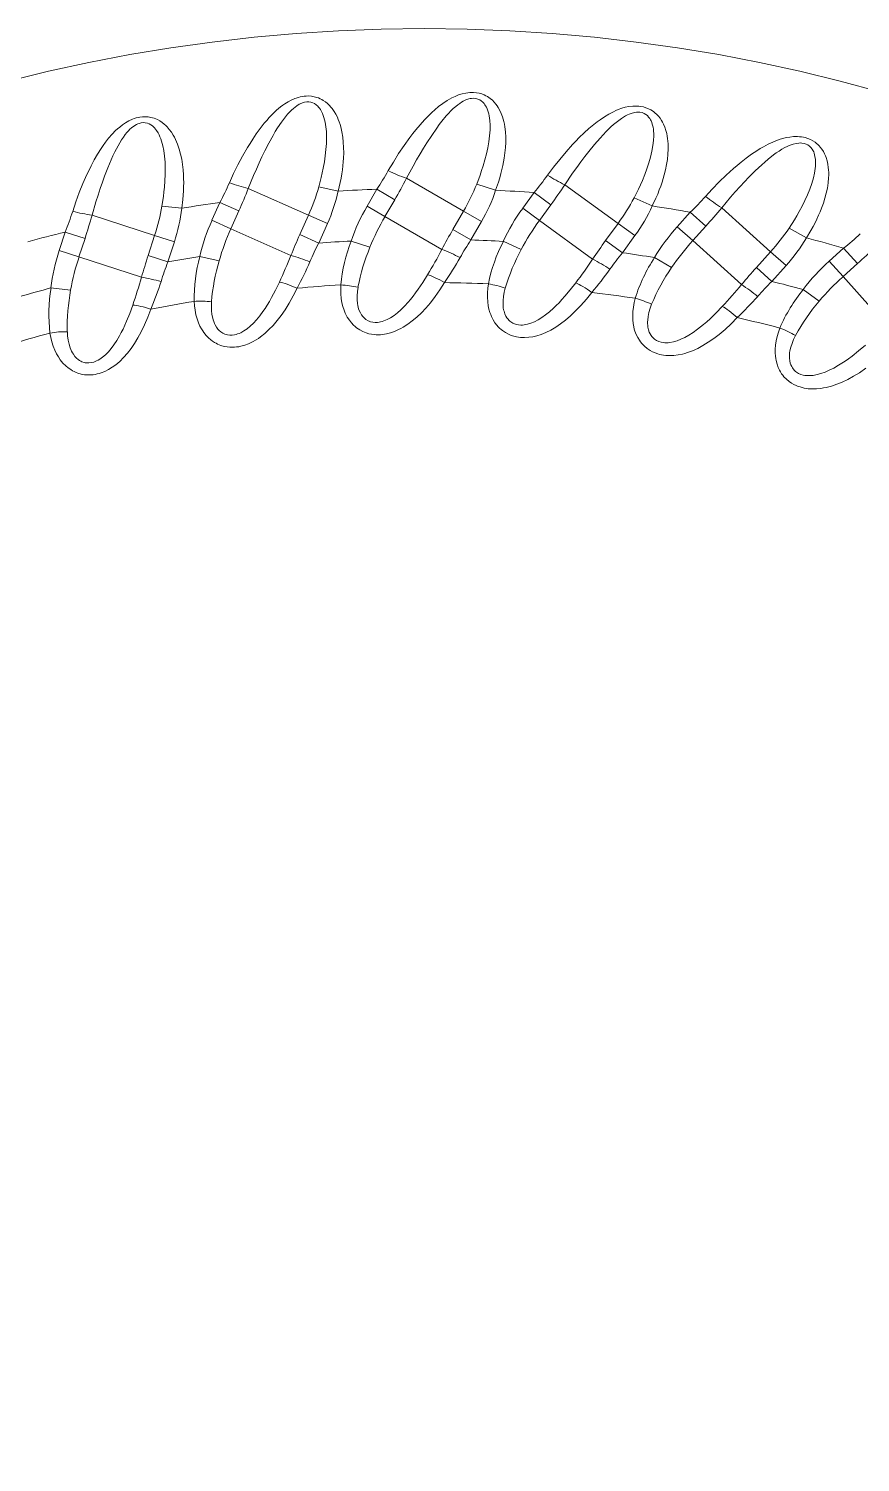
# Model space of a CAD drawing. Extents: x 407 to 920, y -71 to 445.
# Drawn here: x 879.11 to 895.54, y 184.04 to 212.35 of the extents above; entities that cross this region are included whole.
import ezdxf

# ---------------------------------------------------------------- set-up
doc = ezdxf.new("R2010")
doc.units = 0
doc.header["$LTSCALE"] = 7
doc.header["$MEASUREMENT"] = 0
doc.layers.add('8', color=250, linetype='CONTINUOUS', lineweight=15)

msp = doc.modelspace()

# ---------------------------------------------------------------- linework, layer by layer
at = {"layer": '8', "ltscale": 0.032487}
for p, q in [((886.573, 209.398), (887.698, 208.749)), ((889.7, 209.271), (890.751, 208.507)), ((883.449, 209.198), (884.636, 208.669)), ((880.363, 208.672), (881.599, 208.27)), ((892.797, 208.818), (893.763, 207.948))]:
    msp.add_line(p, q, dxfattribs=at)
at = {"layer": '8', "ltscale": 0.009813}
for p, q in [((888.333, 209.162), (887.96, 209.284)), ((882.134, 208.807), (881.744, 208.848)), ((894.47, 208.221), (894.13, 208.417))]:
    msp.add_line(p, q, dxfattribs=at)
at = {"layer": '8', "ltscale": 0.009814}
for p, q in [((885.224, 209.147), (884.84, 209.229)), ((891.426, 208.853), (891.068, 209.012))]:
    msp.add_line(p, q, dxfattribs=at)
at = {"layer": '8', "ltscale": 0.009608}
for p, q in [((885.985, 209.181), (885.793, 208.848)), ((886.34, 208.976), (886.148, 208.643)), ((889.093, 209.117), (888.867, 208.806)), ((892.482, 208.453), (892.225, 208.168)), ((879.834, 208.338), (879.715, 207.972)), ((880.224, 208.211), (880.105, 207.845)), ((895.204, 208.018), (894.919, 207.761))]:
    msp.add_line(p, q, dxfattribs=at)
at = {"layer": '8', "ltscale": 0.010249}
for p, q in [((885.985, 209.181), (886.34, 208.976)), ((882.888, 208.921), (883.262, 208.754)), ((885.011, 208.503), (884.636, 208.669)), ((885.793, 208.848), (886.148, 208.643)), ((888.053, 208.544), (887.698, 208.749)), ((888.867, 208.806), (889.199, 208.565)), ((892.178, 208.727), (892.482, 208.453)), ((882.731, 208.569), (883.106, 208.403)), ((887.844, 208.181), (887.489, 208.386)), ((891.083, 208.266), (890.751, 208.507)), ((879.834, 208.338), (880.224, 208.211)), ((881.989, 208.144), (881.599, 208.27)), ((884.84, 208.12), (884.466, 208.287)), ((879.715, 207.972), (880.105, 207.845)), ((881.86, 207.746), (881.47, 207.872)), ((894.068, 207.674), (893.763, 207.948)), ((895.204, 208.018), (895.479, 207.713)), ((893.788, 207.363), (893.483, 207.637)), ((894.919, 207.761), (895.193, 207.456))]:
    msp.add_line(p, q, dxfattribs=at)
at = {"layer": '8', "ltscale": 0.01025}
for p, q in [((889.093, 209.117), (889.425, 208.876)), ((891.92, 208.442), (892.225, 208.168)), ((890.837, 207.928), (890.505, 208.169))]:
    msp.add_line(p, q, dxfattribs=at)
at = {"layer": '8', "ltscale": 0.009607}
for p, q in [((882.888, 208.921), (882.731, 208.569)), ((883.262, 208.754), (883.106, 208.403)), ((889.425, 208.876), (889.199, 208.565)), ((892.178, 208.727), (891.92, 208.442)), ((895.479, 207.713), (895.193, 207.456))]:
    msp.add_line(p, q, dxfattribs=at)
at = {"layer": '8', "ltscale": 0.010462}
for p, q in [((884.466, 208.287), (884.636, 208.669)), ((884.84, 208.12), (885.011, 208.503)), ((881.47, 207.872), (881.599, 208.27)), ((881.86, 207.746), (881.989, 208.144)), ((893.483, 207.637), (893.763, 207.948))]:
    msp.add_line(p, q, dxfattribs=at)
at = {"layer": '8', "ltscale": 0.010461}
for p, q in [((887.489, 208.386), (887.698, 208.749)), ((887.844, 208.181), (888.053, 208.544)), ((890.505, 208.169), (890.751, 208.507)), ((890.837, 207.928), (891.083, 208.266)), ((893.788, 207.363), (894.068, 207.674))]:
    msp.add_line(p, q, dxfattribs=at)
at = {"layer": '8', "ltscale": 0.032425}
for p, q in [((883.106, 208.403), (884.291, 207.875)), ((886.148, 208.643), (887.271, 207.995)), ((889.199, 208.565), (890.248, 207.802)), ((892.225, 208.168), (893.189, 207.3)), ((880.105, 207.845), (881.339, 207.445)), ((895.193, 207.456), (896.061, 206.492))]:
    msp.add_line(p, q, dxfattribs=at)
at = {"layer": '8', "ltscale": 0.009748}
for p, q in [((885.48, 208.16), (885.85, 208.038)), ((888.484, 208.154), (888.84, 207.994)), ((882.492, 207.852), (882.873, 207.77)), ((891.471, 207.833), (891.808, 207.638)), ((879.552, 207.233), (879.94, 207.191)), ((894.408, 207.203), (894.723, 206.973))]:
    msp.add_line(p, q, dxfattribs=at)
at = {"layer": '8'}
for points in [[(883.076, 209.311), (883.158, 209.491), (883.245, 209.666), (883.336, 209.838), (883.432, 210.006), (883.483, 210.088), (883.535, 210.17), (883.607, 210.277), (883.683, 210.382), (883.763, 210.485), (883.812, 210.543), (883.862, 210.599), (883.933, 210.673), (884.007, 210.743), (884.087, 210.809), (884.129, 210.84), (884.173, 210.871), (884.234, 210.908), (884.298, 210.942), (884.365, 210.972), (884.438, 210.996), (884.476, 211.006), (884.515, 211.014), (884.553, 211.02), (884.59, 211.023), (884.645, 211.024), (884.699, 211.019), (884.752, 211.01), (884.804, 210.996), (884.837, 210.985), (884.869, 210.971), (884.9, 210.955), (884.93, 210.938), (884.974, 210.907), (885.015, 210.873), (885.053, 210.836), (885.08, 210.806), (885.105, 210.776), (885.143, 210.721), (885.177, 210.663), (885.207, 210.603), (885.226, 210.559), (885.243, 210.514), (885.26, 210.463), (885.274, 210.412), (885.297, 210.313), (885.314, 210.212), (885.325, 210.109), (885.331, 210.005), (885.332, 209.901), (885.328, 209.797), (885.323, 209.723), (885.316, 209.648), (885.306, 209.566), (885.294, 209.485), (885.28, 209.4), (885.263, 209.315), (885.224, 209.147)], [(886.213, 209.55), (886.314, 209.72), (886.418, 209.885), (886.527, 210.047), (886.641, 210.203), (886.699, 210.28), (886.76, 210.356), (886.843, 210.455), (886.929, 210.552), (887.02, 210.645), (887.074, 210.698), (887.13, 210.749), (887.208, 210.814), (887.289, 210.876), (887.375, 210.934), (887.421, 210.961), (887.467, 210.986), (887.532, 211.017), (887.6, 211.044), (887.669, 211.067), (887.744, 211.083), (887.783, 211.089), (887.823, 211.093), (887.861, 211.095), (887.898, 211.094), (887.953, 211.089), (888.006, 211.079), (888.058, 211.065), (888.108, 211.045), (888.14, 211.03), (888.17, 211.013), (888.199, 210.994), (888.227, 210.974), (888.268, 210.939), (888.306, 210.901), (888.34, 210.86), (888.363, 210.828), (888.384, 210.794), (888.417, 210.736), (888.444, 210.675), (888.468, 210.612), (888.482, 210.566), (888.494, 210.519), (888.506, 210.468), (888.515, 210.415), (888.528, 210.314), (888.533, 210.211), (888.534, 210.108), (888.528, 210.005), (888.518, 209.901), (888.504, 209.798), (888.491, 209.724), (888.477, 209.651), (888.458, 209.57), (888.438, 209.491), (888.414, 209.408), (888.389, 209.325), (888.333, 209.162)], [(886.573, 209.398), (886.702, 209.64), (886.77, 209.762), (886.84, 209.881), (886.907, 209.992), (886.974, 210.1), (887.07, 210.247), (887.169, 210.389), (887.22, 210.459), (887.272, 210.526), (887.359, 210.631), (887.403, 210.68), (887.449, 210.729), (887.497, 210.774), (887.545, 210.818), (887.584, 210.849), (887.623, 210.878), (887.657, 210.9), (887.693, 210.921), (887.746, 210.946), (887.801, 210.966), (887.829, 210.972), (887.856, 210.977), (887.899, 210.979), (887.941, 210.975), (887.98, 210.964), (888.018, 210.948), (888.05, 210.927), (888.079, 210.902), (888.105, 210.873), (888.121, 210.852), (888.135, 210.829), (888.151, 210.801), (888.164, 210.771), (888.185, 210.714), (888.196, 210.674), (888.205, 210.633), (888.212, 210.587), (888.218, 210.54), (888.223, 210.447), (888.222, 210.353), (888.214, 210.237), (888.199, 210.119), (888.178, 210.001), (888.152, 209.881), (888.121, 209.762), (888.086, 209.642), (888.057, 209.552), (888.026, 209.463), (887.96, 209.284)], [(883.449, 209.198), (883.552, 209.451), (883.608, 209.58), (883.665, 209.706), (883.719, 209.823), (883.775, 209.938), (883.855, 210.094), (883.938, 210.246), (883.982, 210.32), (884.027, 210.393), (884.102, 210.506), (884.141, 210.56), (884.182, 210.612), (884.224, 210.663), (884.268, 210.711), (884.303, 210.746), (884.339, 210.779), (884.371, 210.805), (884.404, 210.829), (884.454, 210.86), (884.507, 210.885), (884.533, 210.894), (884.561, 210.902), (884.603, 210.908), (884.645, 210.909), (884.685, 210.902), (884.724, 210.89), (884.758, 210.873), (884.79, 210.851), (884.819, 210.825), (884.837, 210.805), (884.853, 210.784), (884.872, 210.757), (884.888, 210.729), (884.915, 210.675), (884.93, 210.636), (884.943, 210.596), (884.955, 210.551), (884.966, 210.505), (884.981, 210.414), (884.99, 210.32), (884.994, 210.204), (884.991, 210.085), (884.983, 209.965), (884.969, 209.843), (884.951, 209.721), (884.929, 209.599), (884.909, 209.506), (884.888, 209.414), (884.84, 209.229)], [(889.359, 209.459), (889.476, 209.618), (889.598, 209.772), (889.723, 209.921), (889.852, 210.065), (889.918, 210.135), (889.986, 210.204), (890.079, 210.294), (890.175, 210.381), (890.275, 210.464), (890.335, 210.511), (890.396, 210.556), (890.48, 210.613), (890.567, 210.666), (890.659, 210.714), (890.707, 210.736), (890.756, 210.757), (890.824, 210.781), (890.894, 210.801), (890.965, 210.816), (891.041, 210.825), (891.081, 210.826), (891.121, 210.826), (891.158, 210.824), (891.196, 210.819), (891.25, 210.808), (891.302, 210.793), (891.352, 210.773), (891.399, 210.749), (891.429, 210.73), (891.458, 210.71), (891.485, 210.688), (891.51, 210.665), (891.547, 210.626), (891.581, 210.584), (891.61, 210.54), (891.63, 210.505), (891.648, 210.47), (891.674, 210.409), (891.695, 210.345), (891.712, 210.28), (891.721, 210.233), (891.728, 210.185), (891.734, 210.132), (891.738, 210.08), (891.74, 209.977), (891.735, 209.875), (891.725, 209.772), (891.709, 209.67), (891.688, 209.568), (891.663, 209.467), (891.642, 209.395), (891.62, 209.323), (891.593, 209.245), (891.565, 209.168), (891.533, 209.088), (891.499, 209.009), (891.426, 208.853)], [(889.7, 209.271), (889.854, 209.498), (889.935, 209.612), (890.017, 209.724), (890.094, 209.826), (890.173, 209.927), (890.283, 210.063), (890.397, 210.194), (890.455, 210.258), (890.514, 210.32), (890.611, 210.415), (890.66, 210.459), (890.711, 210.502), (890.763, 210.543), (890.816, 210.581), (890.857, 210.608), (890.899, 210.633), (890.936, 210.651), (890.973, 210.668), (891.029, 210.688), (891.085, 210.701), (891.114, 210.705), (891.142, 210.707), (891.184, 210.704), (891.225, 210.696), (891.264, 210.681), (891.299, 210.661), (891.329, 210.637), (891.355, 210.609), (891.378, 210.578), (891.392, 210.555), (891.404, 210.531), (891.416, 210.501), (891.426, 210.47), (891.441, 210.411), (891.448, 210.37), (891.452, 210.328), (891.455, 210.282), (891.456, 210.234), (891.451, 210.142), (891.44, 210.048), (891.42, 209.934), (891.393, 209.818), (891.36, 209.702), (891.321, 209.587), (891.278, 209.471), (891.231, 209.356), (891.193, 209.269), (891.153, 209.183), (891.068, 209.012)], [(879.981, 208.746), (880.043, 208.933), (880.111, 209.116), (880.184, 209.297), (880.262, 209.474), (880.304, 209.561), (880.347, 209.648), (880.408, 209.762), (880.472, 209.874), (880.541, 209.985), (880.584, 210.047), (880.628, 210.109), (880.69, 210.189), (880.757, 210.267), (880.829, 210.341), (880.868, 210.377), (880.909, 210.411), (880.965, 210.455), (881.026, 210.496), (881.089, 210.532), (881.159, 210.564), (881.196, 210.578), (881.234, 210.59), (881.271, 210.599), (881.308, 210.606), (881.362, 210.613), (881.416, 210.614), (881.47, 210.611), (881.523, 210.602), (881.557, 210.594), (881.59, 210.584), (881.623, 210.571), (881.654, 210.557), (881.701, 210.531), (881.746, 210.502), (881.788, 210.469), (881.817, 210.442), (881.845, 210.414), (881.889, 210.364), (881.929, 210.31), (881.965, 210.253), (881.988, 210.211), (882.01, 210.168), (882.032, 210.12), (882.052, 210.071), (882.085, 209.974), (882.112, 209.875), (882.134, 209.774), (882.15, 209.672), (882.162, 209.569), (882.17, 209.464), (882.172, 209.39), (882.173, 209.315), (882.172, 209.232), (882.169, 209.15), (882.163, 209.064), (882.155, 208.978), (882.134, 208.807)], [(880.363, 208.672), (880.44, 208.935), (880.481, 209.068), (880.525, 209.2), (880.567, 209.322), (880.61, 209.442), (880.673, 209.605), (880.741, 209.765), (880.776, 209.844), (880.813, 209.921), (880.876, 210.041), (880.909, 210.099), (880.944, 210.155), (880.981, 210.21), (881.02, 210.263), (881.051, 210.301), (881.083, 210.337), (881.112, 210.367), (881.143, 210.394), (881.189, 210.43), (881.239, 210.46), (881.265, 210.473), (881.291, 210.483), (881.332, 210.494), (881.374, 210.498), (881.415, 210.497), (881.455, 210.488), (881.49, 210.475), (881.524, 210.456), (881.555, 210.433), (881.575, 210.416), (881.594, 210.396), (881.615, 210.372), (881.635, 210.345), (881.667, 210.294), (881.686, 210.257), (881.703, 210.219), (881.72, 210.175), (881.735, 210.13), (881.76, 210.041), (881.778, 209.949), (881.794, 209.834), (881.804, 209.715), (881.808, 209.595), (881.808, 209.473), (881.802, 209.35), (881.793, 209.225), (881.783, 209.131), (881.772, 209.037), (881.744, 208.848)], [(892.477, 209.041), (892.611, 209.186), (892.747, 209.326), (892.887, 209.461), (893.031, 209.591), (893.104, 209.654), (893.179, 209.716), (893.281, 209.795), (893.386, 209.872), (893.494, 209.944), (893.558, 209.985), (893.623, 210.023), (893.713, 210.071), (893.806, 210.114), (893.901, 210.153), (893.951, 210.17), (894.003, 210.185), (894.072, 210.202), (894.144, 210.214), (894.217, 210.222), (894.293, 210.223), (894.333, 210.22), (894.372, 210.216), (894.41, 210.209), (894.447, 210.201), (894.499, 210.185), (894.549, 210.164), (894.597, 210.139), (894.641, 210.11), (894.669, 210.088), (894.696, 210.065), (894.72, 210.041), (894.743, 210.015), (894.776, 209.972), (894.805, 209.927), (894.829, 209.88), (894.845, 209.844), (894.859, 209.807), (894.879, 209.743), (894.893, 209.677), (894.903, 209.611), (894.908, 209.563), (894.91, 209.515), (894.91, 209.462), (894.909, 209.409), (894.9, 209.307), (894.884, 209.205), (894.863, 209.105), (894.836, 209.004), (894.805, 208.905), (894.77, 208.807), (894.742, 208.738), (894.712, 208.669), (894.677, 208.594), (894.641, 208.52), (894.601, 208.444), (894.559, 208.369), (894.47, 208.221)], [(892.797, 208.818), (892.974, 209.027), (893.066, 209.132), (893.159, 209.235), (893.247, 209.329), (893.336, 209.421), (893.46, 209.544), (893.587, 209.663), (893.651, 209.72), (893.716, 209.776), (893.822, 209.86), (893.876, 209.899), (893.931, 209.937), (893.987, 209.972), (894.044, 210.004), (894.088, 210.026), (894.132, 210.046), (894.171, 210.061), (894.209, 210.074), (894.267, 210.088), (894.324, 210.095), (894.353, 210.096), (894.381, 210.095), (894.423, 210.088), (894.463, 210.075), (894.5, 210.057), (894.533, 210.033), (894.56, 210.006), (894.583, 209.975), (894.603, 209.942), (894.614, 209.918), (894.623, 209.893), (894.632, 209.861), (894.639, 209.829), (894.648, 209.769), (894.65, 209.728), (894.65, 209.686), (894.648, 209.639), (894.644, 209.592), (894.63, 209.501), (894.609, 209.409), (894.577, 209.297), (894.538, 209.185), (894.493, 209.073), (894.442, 208.962), (894.387, 208.851), (894.328, 208.742), (894.281, 208.66), (894.233, 208.579), (894.13, 208.417)], [(882.722, 206.958), (882.719, 206.874), (882.722, 206.789), (882.731, 206.708), (882.745, 206.637), (882.755, 206.601), (882.766, 206.568), (882.779, 206.534), (882.794, 206.503), (882.821, 206.458), (882.849, 206.421), (882.876, 206.391), (882.904, 206.367), (882.925, 206.352), (882.946, 206.34), (882.988, 206.321), (883.012, 206.313), (883.036, 206.307), (883.083, 206.301), (883.13, 206.301), (883.177, 206.308), (883.207, 206.315), (883.238, 206.324), (883.269, 206.335), (883.301, 206.35), (883.362, 206.383), (883.425, 206.426), (883.487, 206.477), (883.549, 206.536), (883.612, 206.604), (883.674, 206.681), (883.738, 206.767), (883.78, 206.829), (883.822, 206.895), (883.865, 206.967), (883.908, 207.043), (883.985, 207.187), (884.062, 207.347)], [(885.275, 207.293), (885.273, 207.206), (885.275, 207.116), (885.284, 207.027), (885.298, 206.942), (885.317, 206.865), (885.339, 206.796), (885.364, 206.736), (885.383, 206.695), (885.403, 206.659), (885.444, 206.596), (885.485, 206.544), (885.526, 206.5), (885.557, 206.472), (885.587, 206.447), (885.618, 206.424), (885.649, 206.404), (885.711, 206.371), (885.774, 206.346), (885.829, 206.33), (885.883, 206.318), (885.937, 206.311), (885.976, 206.309), (886.016, 206.308), (886.057, 206.31), (886.097, 206.314), (886.177, 206.327), (886.257, 206.348), (886.336, 206.375), (886.416, 206.41), (886.461, 206.433), (886.507, 206.459), (886.597, 206.516), (886.687, 206.583), (886.777, 206.658), (886.867, 206.743), (886.956, 206.837), (887.044, 206.941), (887.138, 207.062), (887.231, 207.195), (887.324, 207.339)], [(885.616, 207.247), (885.604, 207.164), (885.598, 207.079), (885.598, 206.997), (885.605, 206.925), (885.611, 206.888), (885.618, 206.855), (885.628, 206.819), (885.639, 206.787), (885.662, 206.739), (885.685, 206.699), (885.71, 206.667), (885.735, 206.64), (885.754, 206.623), (885.773, 206.609), (885.813, 206.585), (885.836, 206.575), (885.859, 206.566), (885.906, 206.555), (885.953, 206.551), (886, 206.552), (886.031, 206.556), (886.062, 206.562), (886.095, 206.57), (886.127, 206.581), (886.192, 206.608), (886.259, 206.644), (886.326, 206.689), (886.394, 206.741), (886.463, 206.802), (886.534, 206.872), (886.606, 206.951), (886.654, 207.008), (886.703, 207.07), (886.753, 207.136), (886.804, 207.207), (886.896, 207.343), (886.989, 207.493)], [(888.19, 207.313), (888.178, 207.227), (888.171, 207.137), (888.17, 207.048), (888.176, 206.962), (888.187, 206.883), (888.202, 206.812), (888.22, 206.75), (888.235, 206.707), (888.251, 206.669), (888.284, 206.603), (888.32, 206.546), (888.356, 206.498), (888.384, 206.467), (888.412, 206.439), (888.44, 206.413), (888.469, 206.39), (888.527, 206.351), (888.587, 206.319), (888.639, 206.297), (888.692, 206.28), (888.745, 206.268), (888.784, 206.261), (888.823, 206.256), (888.864, 206.254), (888.905, 206.253), (888.986, 206.258), (889.067, 206.27), (889.149, 206.289), (889.232, 206.316), (889.279, 206.334), (889.327, 206.354), (889.423, 206.402), (889.52, 206.459), (889.617, 206.525), (889.715, 206.6), (889.813, 206.684), (889.912, 206.778), (890.018, 206.888), (890.125, 207.011), (890.232, 207.145)], [(888.524, 207.231), (888.503, 207.15), (888.488, 207.066), (888.48, 206.985), (888.479, 206.913), (888.481, 206.875), (888.485, 206.841), (888.491, 206.804), (888.499, 206.772), (888.516, 206.721), (888.535, 206.679), (888.557, 206.645), (888.579, 206.616), (888.596, 206.597), (888.614, 206.58), (888.651, 206.553), (888.672, 206.54), (888.695, 206.529), (888.74, 206.514), (888.786, 206.504), (888.833, 206.501), (888.864, 206.501), (888.896, 206.504), (888.929, 206.509), (888.963, 206.516), (889.03, 206.536), (889.1, 206.565), (889.172, 206.602), (889.245, 206.647), (889.32, 206.7), (889.397, 206.763), (889.477, 206.834), (889.531, 206.885), (889.586, 206.941), (889.643, 207.002), (889.701, 207.068), (889.807, 207.193), (889.915, 207.333)], [(882.379, 206.969), (882.385, 206.882), (882.397, 206.793), (882.415, 206.705), (882.438, 206.622), (882.465, 206.547), (882.494, 206.481), (882.525, 206.424), (882.549, 206.386), (882.573, 206.351), (882.619, 206.293), (882.665, 206.246), (882.711, 206.206), (882.744, 206.181), (882.778, 206.159), (882.811, 206.14), (882.843, 206.124), (882.909, 206.097), (882.974, 206.079), (883.03, 206.068), (883.085, 206.063), (883.139, 206.061), (883.179, 206.063), (883.218, 206.067), (883.259, 206.073), (883.299, 206.081), (883.377, 206.102), (883.454, 206.131), (883.53, 206.167), (883.605, 206.21), (883.648, 206.237), (883.691, 206.267), (883.775, 206.334), (883.857, 206.41), (883.939, 206.494), (884.019, 206.588), (884.098, 206.691), (884.175, 206.803), (884.256, 206.933), (884.335, 207.075), (884.411, 207.228)], [(891.091, 207.028), (891.07, 206.944), (891.054, 206.855), (891.044, 206.766), (891.04, 206.68), (891.042, 206.601), (891.05, 206.529), (891.061, 206.465), (891.072, 206.421), (891.084, 206.381), (891.11, 206.312), (891.14, 206.252), (891.171, 206.201), (891.195, 206.166), (891.22, 206.135), (891.245, 206.107), (891.271, 206.081), (891.325, 206.036), (891.382, 205.998), (891.431, 205.971), (891.482, 205.949), (891.533, 205.93), (891.572, 205.92), (891.61, 205.911), (891.651, 205.904), (891.691, 205.9), (891.772, 205.896), (891.854, 205.899), (891.938, 205.91), (892.022, 205.927), (892.072, 205.941), (892.121, 205.956), (892.222, 205.994), (892.324, 206.04), (892.428, 206.095), (892.533, 206.16), (892.639, 206.233), (892.747, 206.316), (892.865, 206.415), (892.983, 206.525), (893.104, 206.647)], [(879.532, 206.343), (879.548, 206.257), (879.569, 206.17), (879.596, 206.085), (879.627, 206.005), (879.662, 205.933), (879.698, 205.87), (879.735, 205.816), (879.762, 205.781), (879.789, 205.749), (879.842, 205.697), (879.893, 205.654), (879.942, 205.62), (879.978, 205.598), (880.013, 205.58), (880.048, 205.564), (880.083, 205.551), (880.15, 205.532), (880.217, 205.52), (880.274, 205.516), (880.329, 205.516), (880.383, 205.52), (880.422, 205.526), (880.461, 205.534), (880.501, 205.544), (880.54, 205.556), (880.615, 205.586), (880.689, 205.622), (880.761, 205.666), (880.831, 205.716), (880.871, 205.749), (880.91, 205.783), (880.987, 205.858), (881.061, 205.942), (881.133, 206.035), (881.203, 206.136), (881.27, 206.247), (881.335, 206.366), (881.402, 206.504), (881.466, 206.653), (881.526, 206.814)], [(879.875, 206.368), (879.881, 206.285), (879.892, 206.2), (879.909, 206.121), (879.931, 206.052), (879.944, 206.017), (879.959, 205.986), (879.976, 205.952), (879.994, 205.924), (880.025, 205.881), (880.057, 205.847), (880.087, 205.821), (880.117, 205.8), (880.14, 205.787), (880.162, 205.777), (880.205, 205.762), (880.23, 205.757), (880.254, 205.754), (880.302, 205.753), (880.349, 205.758), (880.395, 205.769), (880.425, 205.779), (880.454, 205.792), (880.484, 205.807), (880.514, 205.824), (880.571, 205.864), (880.629, 205.913), (880.686, 205.97), (880.741, 206.036), (880.796, 206.11), (880.851, 206.193), (880.904, 206.285), (880.94, 206.351), (880.975, 206.421), (881.01, 206.497), (881.046, 206.577), (881.107, 206.729), (881.167, 206.895)], [(891.414, 206.912), (891.385, 206.833), (891.361, 206.751), (891.345, 206.672), (891.336, 206.6), (891.334, 206.562), (891.335, 206.528), (891.337, 206.491), (891.342, 206.458), (891.353, 206.406), (891.368, 206.362), (891.385, 206.325), (891.404, 206.294), (891.42, 206.273), (891.435, 206.255), (891.469, 206.224), (891.49, 206.209), (891.511, 206.196), (891.554, 206.176), (891.599, 206.161), (891.645, 206.153), (891.676, 206.15), (891.708, 206.15), (891.742, 206.151), (891.776, 206.155), (891.845, 206.168), (891.917, 206.189), (891.993, 206.219), (892.07, 206.256), (892.15, 206.301), (892.234, 206.355), (892.32, 206.417), (892.38, 206.463), (892.44, 206.513), (892.504, 206.567), (892.568, 206.626), (892.686, 206.74), (892.809, 206.868)], [(893.946, 206.442), (893.916, 206.36), (893.891, 206.274), (893.871, 206.186), (893.859, 206.101), (893.853, 206.022), (893.853, 205.95), (893.858, 205.884), (893.864, 205.84), (893.871, 205.799), (893.89, 205.727), (893.913, 205.665), (893.939, 205.61), (893.959, 205.574), (893.981, 205.54), (894.003, 205.51), (894.026, 205.481), (894.075, 205.43), (894.127, 205.387), (894.174, 205.355), (894.222, 205.327), (894.271, 205.304), (894.308, 205.289), (894.346, 205.277), (894.385, 205.266), (894.425, 205.256), (894.505, 205.244), (894.587, 205.239), (894.671, 205.241), (894.757, 205.25), (894.808, 205.258), (894.859, 205.268), (894.963, 205.294), (895.069, 205.33), (895.178, 205.374), (895.289, 205.427), (895.403, 205.489), (895.519, 205.56), (895.646, 205.646)], [(894.255, 206.293), (894.218, 206.217), (894.186, 206.138), (894.161, 206.061), (894.145, 205.99), (894.139, 205.953), (894.136, 205.919), (894.135, 205.882), (894.136, 205.848), (894.142, 205.795), (894.152, 205.75), (894.165, 205.712), (894.181, 205.679), (894.194, 205.657), (894.208, 205.637), (894.238, 205.602), (894.257, 205.585), (894.276, 205.57), (894.317, 205.545), (894.361, 205.527), (894.406, 205.513), (894.436, 205.507), (894.468, 205.503), (894.501, 205.501), (894.536, 205.501), (894.606, 205.507), (894.68, 205.521), (894.758, 205.542), (894.839, 205.571), (894.923, 205.608), (895.012, 205.652), (895.105, 205.705), (895.169, 205.745), (895.234, 205.788), (895.303, 205.836), (895.373, 205.887), (895.502, 205.988), (895.637, 206.103)]]:
    msp.add_lwpolyline(points, dxfattribs=at)
msp.add_circle((886.923, 179.497), 32.857, dxfattribs=at)
for centre, radius, start, end in [((881.097, 212.461), 5.886, 326.1384, 330.3597), ((887.606, 212.326), 3.105, 243.3618, 250.559), ((877.684, 211.671), 5.886, 332.1384, 336.3597), ((884.171, 212.218), 3.105, 249.3618, 256.559), ((876.264, 214.796), 11.636, 329.9922, 332.3649), ((884.194, 210.797), 4.059, 329.6903, 338.1071), ((884.575, 212.889), 5.886, 320.1384, 324.3597), ((891.034, 212.075), 3.105, 237.3618, 244.559), ((880.011, 215.717), 11.637, 323.9924, 326.3648), ((872.633, 213.488), 11.636, 335.9922, 338.3649), ((880.937, 210.34), 4.059, 335.6903, 344.1071), ((882.014, 209.857), 3.288, 335.6878, 347.544), ((886.923, 179.497), 29.699, 91.8095, 93.2789), ((885.214, 210.203), 3.288, 329.6878, 341.544), ((886.923, 179.497), 29.699, 85.8095, 87.279), ((887.481, 210.911), 4.058, 323.6898, 332.1075), ((888.078, 212.952), 5.886, 314.1384, 318.3597), ((894.417, 211.467), 3.105, 231.3618, 238.559), ((874.371, 210.529), 5.886, 338.1384, 342.3597), ((880.765, 211.751), 3.105, 255.3618, 262.559), ((869.158, 211.808), 11.636, 341.9922, 344.3649), ((877.746, 209.545), 4.058, 341.69, 350.1073), ((878.867, 209.177), 3.288, 341.6871, 353.5446), ((886.923, 179.497), 29.699, 97.8095, 99.279), ((889.003, 206.969), 3.719, 149.6504, 161.3279), ((891.863, 206.601), 3.719, 143.6505, 155.328), ((888.434, 210.214), 3.288, 323.6863, 335.5453), ((886.923, 179.497), 29.699, 79.8095, 81.279), ((883.836, 216.24), 11.636, 317.9922, 320.3649), ((886.12, 207.036), 3.719, 155.6507, 167.3278), ((887.428, 206.449), 4.743, 155.6757, 163.8305), ((890.244, 206.247), 4.745, 149.6731, 157.8246), ((899.126, 201.667), 13.438, 150.0001, 151.9088), ((893.02, 205.755), 4.743, 143.6756, 151.8306), ((894.669, 205.937), 3.719, 137.6502, 149.3282), ((890.761, 210.68), 4.059, 317.6902, 326.1071), ((886.923, 179.497), 29.699, 103.8095, 105.279), ((896.742, 202.821), 13.438, 156.0001, 157.9088), ((891.234, 204.877), 7.17, 153.0996, 156.366), ((886.923, 179.497), 28.699, 92.8826, 94.1615), ((888.435, 206.999), 3.174, 158.5537, 174.6788), ((893.863, 204.287), 7.17, 147.0996, 150.366), ((886.923, 179.497), 28.699, 86.8826, 88.1615), ((891.302, 206.69), 3.174, 152.5537, 168.6788), ((901.377, 200.27), 13.438, 144.0001, 145.9088), ((895.732, 204.974), 4.742, 137.6753, 145.8307), ((891.636, 209.888), 3.288, 317.6875, 329.5443), ((886.923, 179.497), 29.699, 73.8095, 75.279), ((891.569, 212.648), 5.886, 308.1384, 312.3597), ((883.245, 206.801), 3.719, 161.6504, 173.328), ((884.607, 206.354), 4.742, 161.6754, 169.8307), ((894.25, 203.72), 13.438, 162.0001, 163.9088), ((886.923, 179.497), 28.699, 98.8826, 100.1615), ((885.552, 207.006), 3.174, 164.5537, 180.6788), ((873.892, 212.053), 11.206, 335.169, 338.1122), ((883.232, 204.08), 3.94, 68.6545, 74.4068), ((889.567, 206.499), 4.022, 157.5099, 169.2913), ((877.367, 213.236), 11.206, 329.169, 332.1122), ((885.822, 204.332), 3.94, 62.6545, 68.4068), ((881.519, 211.309), 7.032, 325.63, 330.3679), ((892.376, 206.074), 4.023, 151.5024, 163.2806), ((896.417, 203.426), 7.17, 141.0996, 144.366), ((886.923, 179.497), 28.699, 80.8826, 82.1615), ((894.12, 206.083), 3.174, 146.5537, 162.6788), ((887.694, 216.362), 11.636, 311.9922, 314.3649), ((888.558, 205.188), 7.17, 159.0996, 162.366), ((886.731, 206.627), 4.023, 163.5024, 175.2806), ((878.224, 210.57), 7.032, 331.63, 336.3679), ((880.946, 214.051), 11.206, 323.169, 326.1121), ((884.874, 211.699), 7.032, 319.63, 324.3679), ((888.424, 204.311), 3.94, 56.6545, 62.4068), ((895.124, 205.36), 4.022, 145.5098, 157.2913), ((903.469, 198.646), 13.438, 138.0001, 139.9088), ((897.39, 204.982), 3.719, 131.6504, 143.3281), ((870.561, 210.512), 11.206, 341.169, 344.1122), ((880.682, 203.56), 3.94, 74.6545, 80.4068), ((875.023, 209.49), 7.032, 337.63, 342.3679), ((886.923, 179.497), 27.845, 93.3924, 95.1758), ((885.192, 205.385), 1.909, 77.1898, 87.5116), ((886.923, 179.497), 27.845, 87.3924, 89.1758), ((887.908, 205.424), 1.909, 71.1898, 81.5116), ((884.59, 214.486), 11.206, 317.169, 320.1122), ((891.009, 204.018), 3.94, 50.6545, 56.4068), ((898.866, 202.302), 7.17, 135.0996, 138.366), ((886.923, 179.497), 28.699, 74.8826, 76.1615), ((898.346, 203.914), 4.742, 131.6754, 139.8307), ((886.923, 179.497), 28.699, 104.8826, 106.1616), ((882.684, 206.712), 3.174, 170.5537, 186.6788), ((883.895, 206.459), 4.022, 169.5098, 181.2913), ((886.923, 179.497), 27.845, 99.3924, 101.1758), ((882.496, 205.063), 1.909, 83.1898, 93.5116), ((886.923, 179.497), 27.845, 81.3924, 83.1758), ((890.613, 205.179), 1.909, 65.1898, 75.5116), ((888.252, 211.737), 7.032, 313.63, 318.3679), ((896.86, 205.185), 3.174, 140.5537, 156.6788), ((897.782, 204.361), 4.022, 139.5098, 151.2913), ((886.923, 179.497), 27.845, 75.3924, 77.1758), ((893.277, 204.653), 1.909, 59.1898, 69.5116), ((886.923, 179.497), 27.845, 105.3924, 107.1758), ((879.848, 204.46), 1.909, 89.1898, 99.5116)]:
    msp.add_arc(centre, radius, start, end, dxfattribs=at)
at = {"layer": '8', "extrusion": (0, 0, -1)}
for centre, major_axis in [((884.421, 207.122), (-0.452, 0.214)), ((887.322, 207.232), (-0.427, 0.26)), ((890.219, 207.039), (-0.398, 0.303)), ((881.547, 206.709), (-0.472, 0.165)), ((893.08, 206.543), (-0.364, 0.343))]:
    msp.add_ellipse(centre, major_axis=major_axis, ratio=0.185152, start_param=0.573427, end_param=1.462322, dxfattribs=at)

doc.saveas('drawing.dxf')
